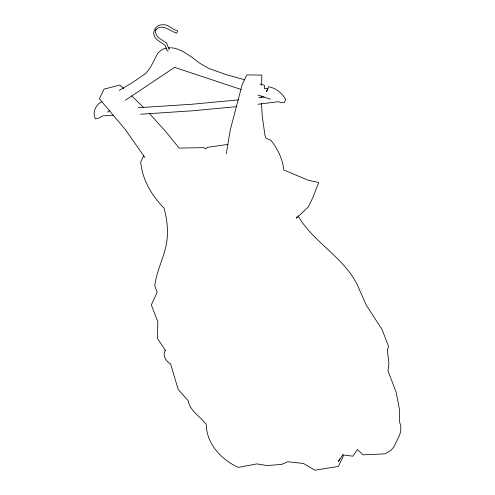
<?xml version="1.0" encoding="UTF-8"?>
<svg xmlns="http://www.w3.org/2000/svg" width="495" height="495" viewBox="0 0 495 495"><rect width="100%" height="100%" fill="white"/><g stroke="black" fill="none" stroke-linecap="round" stroke-linejoin="round"><path stroke-width="0.74" d="M343.035 454.639L343.023 456.718L338.363 466.408L314.944 470.25L303.472 463.469L287.756 461.73L281.711 464.403L267.164 465.572L256.936 463.902L238.404 467.379C221.438 459.861 206.44 443.668 206.285 424.512C200.63 416.45 190.111 411.5 188.168 400.74L178.181 389.379L170.521 363.825C165.788 361.362 162.119 355.051 165.454 350.07M261.236 97.515L261.28 95.968M261.57 85.146L261.836 75.091L246.85 74.9L242.191 84.589L230.299 129.789L226.314 153.685M155.684 30.17C154.304 37.199 162.49 39.779 166.71 43.251L169.049 49.339L169.822 47.724L168.783 47.749M155.882 29.545L155.362 30.628C161.624 22.343 169.797 31.247 176.721 33.153L177.495 31.538L177.216 30.591C172.013 29.762 168.764 24.175 163.053 24.75C158.295 24.292 153.988 28.079 153.71 32.825C153.599 39.6 160.974 41.722 165.089 45.41L167.23 50.985L168.269 50.96M143.729 155.678L140.735 161.908C142.214 179.512 151.649 195.562 163.919 207.906C167.044 218.611 168.263 229.928 166.895 241.022C164.73 256.497 156.593 270.276 154.737 285.906L157.175 292.273L151.315 304.852L157.825 321.824L157.385 338.314L165.386 350.46M297.099 216.804L296.431 218.184L308.329 206.978L312.988 197.282L318.706 182.457L308.478 180.341L283.845 170.026C282.688 159.099 277.695 148.877 270.92 140.339L265.994 138.278L265.011 135.649L262.307 116.603L261.434 103.647M339.731 458.785L338.394 461.557L342.781 454.905L352.978 456.186L357.359 449.534L363.027 454.812L385.135 453.865L391.112 450.196L393.933 446.787L399.607 435.154L400.771 430.91L400.758 426.344L399.564 421.653L399.385 409.186L396.142 392.189L388 370.984L388.897 362.897L387.356 350.225L388.569 346.432L382.053 329.466L366.263 305.106L356.932 284.019C342.905 256.707 313.279 242.191 297.984 215.795M101.976 101.71C95.739 104.464 91.996 112.705 95.442 118.911L99.916 117.76L101.166 116.554L102.923 115.849L113.343 115.391M107.489 112.179L110.045 110.472M125.377 100.231L174.574 67.37L241.108 89.471M119.295 90.381L131.874 82.943L145.759 73.427L150.622 67.066L157.924 52.977L162.31 49.382L166.24 48.065M227.991 144.416L207.114 147.38L205.864 148.952L203.866 147.665L179.091 148.067L165.72 131.559L149.366 113.435M258.836 97.571L264.107 96.946M257.988 104.241L278.314 101.71L281.278 102.601L284.217 102.731L285.776 99.501C282.119 93.171 275.907 87.98 268.562 86.736L266.452 91.587L268.005 88.358L264.429 88.648L264.349 85.276L259.949 84.045M238.466 99.885L192.097 104.241L138.297 107.724M236.808 106.642L191.837 110.843L140.617 114.197M170.688 47.706L175.366 48.337L182.172 51.028L191.169 56.696L199.541 63.069L208.655 68.378L226.203 74.621L244.542 79.745M257.926 95.059L270.35 99.186M123.731 88.525L119.889 85.091L104.068 89.1L99.408 98.796L125.247 129.467L144.905 157.49M131.831 95.987L143.822 107.712"/></g></svg>
